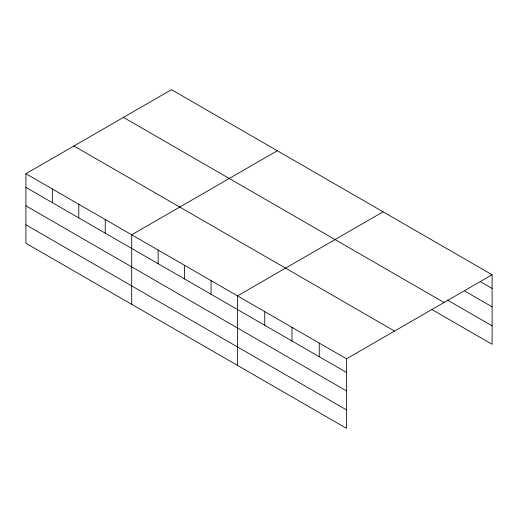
<?xml version="1.0" encoding="UTF-8"?>
<svg xmlns="http://www.w3.org/2000/svg" width="518" height="518" viewBox="0 0 518 518"><rect width="100%" height="100%" fill="white"/><g stroke="black" fill="none" stroke-linecap="round" stroke-linejoin="round"><path stroke-width="0.78" d="M346.503 390.909L346.503 358.819L25.9 173.718L25.9 243.246L346.503 428.341L346.503 390.909L25.9 205.808M432.006 309.589L492.1 344.282L492.1 274.754L171.497 89.659L25.9 173.718M277.298 150.738L131.702 234.803L131.702 304.325M383.093 211.823L237.497 295.882L237.497 365.41M346.503 358.819L492.1 274.754M480.218 281.546L492.1 288.409M464.847 291.11L492.1 306.844M447.377 300.026L492.1 325.841M123.452 117.398L444.055 302.493M73.944 145.979L394.548 331.073M25.9 187.367L346.503 372.468M25.9 224.806L346.503 409.906M319.25 343.084L319.25 356.734M291.997 327.35L291.997 340.999M264.75 311.616L264.75 325.265M211.046 280.614L211.046 294.263M184.596 265.339L184.596 278.995M158.145 250.071L158.145 263.72M105.251 219.528L105.251 233.184M78.801 204.26L78.801 217.91M52.35 188.986L52.35 202.642"/></g></svg>
